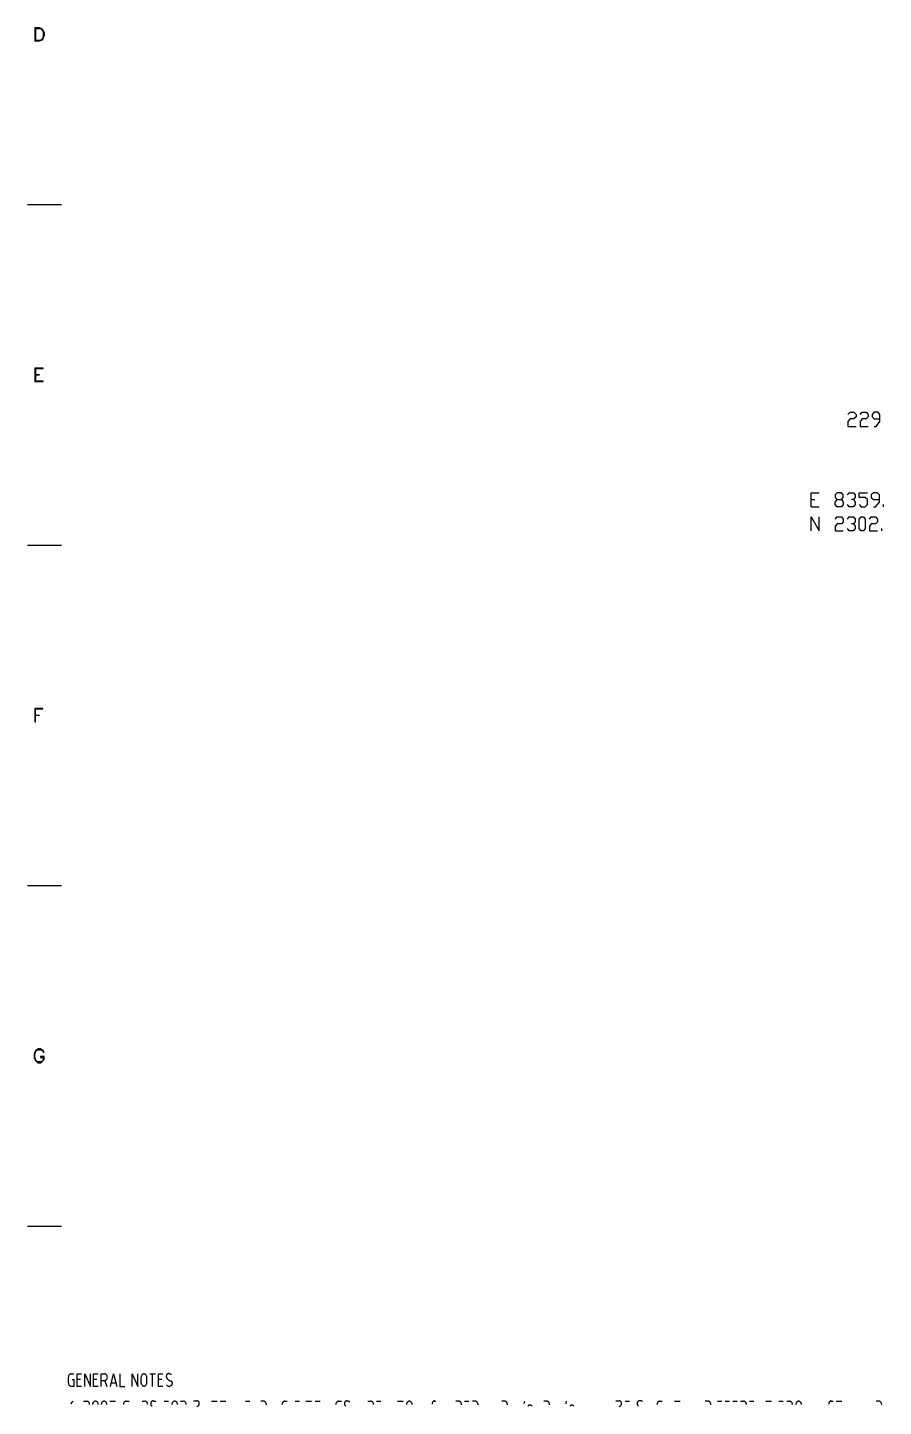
# Model space of a CAD drawing. Header units: millimetres. Extents: x 43 to 809, y -752 to -31.
# Drawn here: x 42.9 to 279.8, y -751.8 to -370.1 of the extents above; entities that cross this region are included whole.
import ezdxf

# ---------------------------------------------------------------- set-up
doc = ezdxf.new("R2010")
doc.units = ezdxf.units.MM
doc.layers.add('PDF_LINES', color=4, linetype='Continuous')

msp = doc.modelspace()

# ---------------------------------------------------------------- linework, layer by layer
at = {"layer": 'PDF_LINES'}
for p, q in [((44.92, -370.12), (44.92, -373.84)), ((44.92, -370.12), (46.12, -370.12)), ((46.12, -370.12), (46.72, -370.36)), ((46.12, -373.84), (44.92, -373.84)), ((45.04, -370.36), (45.04, -373.72)), ((45.04, -370.36), (46.12, -370.36)), ((46.12, -373.72), (45.04, -373.72)), ((46.12, -370.36), (46.72, -370.48)), ((46.72, -373.48), (46.12, -373.72)), ((46.72, -373.72), (46.12, -373.84)), ((46.72, -370.36), (47.08, -370.72)), ((46.72, -370.48), (46.84, -370.72)), ((47.08, -373.36), (46.72, -373.72)), ((46.84, -373.36), (46.72, -373.48)), ((46.84, -370.72), (47.08, -371.08)), ((47.08, -373), (46.84, -373.36)), ((47.08, -370.72), (47.2, -371.08)), ((47.08, -371.08), (47.2, -371.56)), ((47.2, -372.4), (47.08, -373)), ((47.2, -373), (47.08, -373.36)), ((47.2, -371.08), (47.44, -371.56)), ((47.2, -371.56), (47.2, -372.4)), ((47.44, -372.4), (47.2, -373)), ((47.44, -371.56), (47.44, -372.4)), ((42.88, -419.08), (52.24, -419.08)), ((44.92, -464.32), (44.92, -468.16)), ((44.92, -464.32), (47.08, -464.32)), ((45.04, -464.56), (45.04, -467.92)), ((47.08, -464.56), (45.04, -464.56)), ((47.08, -464.32), (47.08, -464.56)), ((47.08, -468.16), (44.92, -468.16)), ((45.04, -466.12), (46.12, -466.12)), ((46.12, -466.36), (45.04, -466.36)), ((45.04, -467.92), (47.08, -467.92)), ((46.12, -466.12), (46.12, -466.36)), ((47.08, -467.92), (47.08, -468.16)), ((269.92, -477.28), (270.52, -476.56)), ((270.52, -476.56), (271.6, -476.56)), ((271.6, -476.56), (272.2, -477.28)), ((273.28, -477.28), (273.88, -476.56)), ((273.88, -476.56), (274.96, -476.56)), ((274.96, -476.56), (275.56, -477.28)), ((277.24, -476.56), (276.64, -477.28)), ((278.32, -476.56), (277.24, -476.56)), ((278.8, -477.28), (278.32, -476.56)), ((270.52, -478.48), (269.92, -479.2)), ((269.92, -479.2), (269.92, -480.52)), ((269.92, -480.52), (272.2, -480.52)), ((271.6, -478.48), (270.52, -478.48)), ((272.2, -477.88), (271.6, -478.48)), ((272.2, -477.28), (272.2, -477.88)), ((273.88, -478.48), (273.28, -479.2)), ((273.28, -479.2), (273.28, -480.52)), ((273.28, -480.52), (275.56, -480.52)), ((274.96, -478.48), (273.88, -478.48)), ((275.56, -477.88), (274.96, -478.48)), ((275.56, -477.28), (275.56, -477.88)), ((276.64, -477.28), (276.64, -477.88)), ((276.64, -477.88), (277.24, -478.48)), ((277.24, -478.48), (278.8, -478.48)), ((277.24, -480.52), (277.72, -480.52)), ((277.72, -480.52), (278.8, -479.2)), ((278.8, -479.2), (278.8, -477.28)), ((259.72, -502.84), (259.72, -498.88)), ((259.72, -498.88), (262, -498.88)), ((266.92, -498.88), (266.44, -499.48)), ((266.44, -499.48), (266.44, -500.2)), ((268.12, -498.88), (266.92, -498.88)), ((268.6, -499.48), (268.12, -498.88)), ((268.6, -500.2), (268.6, -499.48)), ((269.8, -499.48), (270.28, -498.88)), ((270.28, -498.88), (271.48, -498.88)), ((271.48, -498.88), (271.96, -499.48)), ((271.96, -499.48), (271.96, -500.2)), ((273.04, -500.2), (273.04, -498.88)), ((273.04, -498.88), (275.32, -498.88)), ((277, -498.88), (276.4, -499.48)), ((276.4, -499.48), (276.4, -500.2)), ((278.08, -498.88), (277, -498.88)), ((278.68, -499.48), (278.08, -498.88)), ((278.68, -501.52), (278.68, -499.48)), ((259.72, -500.8), (260.8, -500.8)), ((259.72, -502.84), (262, -502.84)), ((266.44, -500.2), (266.92, -500.8)), ((266.44, -501.52), (266.92, -500.8)), ((266.44, -502.12), (266.44, -501.52)), ((266.92, -502.84), (266.44, -502.12)), ((266.92, -500.8), (268.12, -500.8)), ((268.12, -502.84), (266.92, -502.84)), ((268.12, -500.8), (268.6, -500.2)), ((268.12, -500.8), (268.6, -501.52)), ((268.6, -502.12), (268.12, -502.84)), ((268.6, -501.52), (268.6, -502.12)), ((270.28, -502.84), (269.8, -502.12)), ((271.48, -502.84), (270.28, -502.84)), ((271.48, -500.8), (270.88, -500.8)), ((271.96, -500.2), (271.48, -500.8)), ((271.48, -500.8), (271.96, -501.52)), ((271.96, -502.12), (271.48, -502.84)), ((271.96, -501.52), (271.96, -502.12)), ((274.72, -500.2), (273.04, -500.2)), ((273.04, -502.12), (273.64, -502.84)), ((273.64, -502.84), (274.72, -502.84)), ((275.32, -500.8), (274.72, -500.2)), ((274.72, -502.84), (275.32, -502.12)), ((275.32, -502.12), (275.32, -500.8)), ((276.4, -500.2), (277, -500.8)), ((277, -500.8), (278.68, -500.8)), ((277, -502.84), (277.6, -502.84)), ((277.6, -502.84), (278.68, -501.52)), ((279.76, -502.84), (279.76, -502.12)), ((259.72, -509.44), (259.72, -505.6)), ((259.72, -505.6), (262, -509.44)), ((262, -509.44), (262, -505.6)), ((266.44, -506.2), (266.92, -505.6)), ((266.92, -507.52), (266.44, -508.12)), ((266.92, -505.6), (268.12, -505.6)), ((268.12, -507.52), (266.92, -507.52)), ((268.12, -505.6), (268.6, -506.2)), ((268.6, -506.92), (268.12, -507.52)), ((268.6, -506.2), (268.6, -506.92)), ((269.8, -506.2), (270.28, -505.6)), ((270.28, -505.6), (271.48, -505.6)), ((271.48, -507.52), (270.88, -507.52)), ((271.48, -505.6), (271.96, -506.2)), ((271.96, -506.92), (271.48, -507.52)), ((271.48, -507.52), (271.96, -508.12)), ((271.96, -506.2), (271.96, -506.92)), ((273.04, -506.2), (273.64, -505.6)), ((273.04, -508.84), (273.04, -506.2)), ((273.64, -505.6), (274.24, -505.6)), ((274.24, -505.6), (274.72, -506.2)), ((274.72, -506.2), (274.72, -508.84)), ((275.92, -506.2), (276.4, -505.6)), ((276.4, -507.52), (275.92, -508.12)), ((276.4, -505.6), (277.6, -505.6)), ((277.6, -507.52), (276.4, -507.52)), ((277.6, -505.6), (278.08, -506.2)), ((278.08, -506.92), (277.6, -507.52)), ((278.08, -506.2), (278.08, -506.92)), ((266.44, -508.12), (266.44, -509.44)), ((266.44, -509.44), (268.6, -509.44)), ((270.28, -509.44), (269.8, -508.84)), ((271.48, -509.44), (270.28, -509.44)), ((271.96, -508.84), (271.48, -509.44)), ((271.96, -508.12), (271.96, -508.84)), ((273.64, -509.44), (273.04, -508.84)), ((274.24, -509.44), (273.64, -509.44)), ((274.72, -508.84), (274.24, -509.44)), ((275.92, -508.12), (275.92, -509.44)), ((275.92, -509.44), (278.08, -509.44)), ((279.28, -509.44), (279.28, -508.84)), ((42.88, -513.4), (52.24, -513.4)), ((47.08, -558.64), (44.92, -558.64)), ((44.92, -558.64), (44.92, -562.36)), ((45.04, -562.36), (45.04, -558.76)), ((45.04, -558.76), (47.08, -558.76)), ((45.04, -560.44), (46.12, -560.44)), ((46.12, -560.56), (45.04, -560.56)), ((46.12, -560.44), (46.12, -560.56)), ((47.08, -558.76), (47.08, -558.64)), ((44.92, -562.36), (45.04, -562.36)), ((42.88, -607.6), (52.24, -607.6)), ((44.92, -653.8), (44.68, -654.28)), ((44.68, -654.28), (44.68, -655.24)), ((44.68, -655.24), (44.92, -655.72)), ((45.04, -653.44), (44.92, -653.8)), ((44.92, -654.28), (45.04, -653.8)), ((44.92, -655.24), (44.92, -654.28)), ((45.04, -655.72), (44.92, -655.24)), ((44.92, -655.72), (45.04, -656.08)), ((45.4, -653.08), (45.04, -653.44)), ((45.04, -653.8), (45.28, -653.44)), ((45.28, -656.08), (45.04, -655.72)), ((45.04, -656.08), (45.4, -656.44)), ((45.28, -653.44), (45.4, -653.2)), ((45.4, -656.32), (45.28, -656.08)), ((45.76, -652.84), (45.4, -653.08)), ((45.4, -653.2), (45.76, -653.08)), ((45.76, -656.44), (45.4, -656.32)), ((45.4, -656.44), (45.76, -656.68)), ((46.48, -652.84), (45.76, -652.84)), ((45.76, -653.08), (46.48, -653.08)), ((46.48, -656.44), (45.76, -656.44)), ((46.84, -653.08), (46.48, -652.84)), ((46.48, -653.08), (46.84, -653.2)), ((46.48, -655), (46.48, -655.24)), ((47.44, -655), (46.48, -655)), ((46.48, -655.24), (47.2, -655.24)), ((46.84, -656.32), (46.48, -656.44)), ((46.48, -656.68), (46.84, -656.44)), ((47.2, -653.44), (46.84, -653.08)), ((46.84, -653.2), (47.08, -653.44)), ((47.08, -656.08), (46.84, -656.32)), ((46.84, -656.44), (47.2, -656.08)), ((47.08, -653.44), (47.2, -653.8)), ((47.2, -655.72), (47.08, -656.08)), ((47.44, -653.8), (47.2, -653.44)), ((47.2, -653.8), (47.44, -653.8)), ((47.2, -655.24), (47.2, -655.72)), ((47.2, -656.08), (47.44, -655.72)), ((47.44, -655.72), (47.44, -655)), ((45.76, -656.68), (46.48, -656.68)), ((42.88, -701.92), (52.24, -701.92)), ((54.17, -743.59), (54.16, -743.74)), ((54.16, -745.36), (54.16, -743.8)), ((54.2, -743.46), (54.17, -743.59)), ((54.25, -743.33), (54.2, -743.46)), ((54.31, -743.21), (54.25, -743.33)), ((54.39, -743.1), (54.31, -743.21)), ((54.48, -743.01), (54.39, -743.1)), ((54.58, -742.94), (54.48, -743.01)), ((54.69, -742.89), (54.58, -742.94)), ((54.81, -742.85), (54.69, -742.89)), ((54.94, -742.84), (54.81, -742.85)), ((54.88, -742.84), (55.72, -742.84)), ((56.56, -746.32), (56.56, -742.84)), ((56.56, -742.84), (57.76, -742.84)), ((58.72, -746.32), (58.72, -742.84)), ((58.72, -742.84), (60.28, -746.32)), ((60.28, -746.32), (60.28, -742.84)), ((61.12, -746.32), (61.12, -742.84)), ((61.12, -742.84), (62.44, -742.84)), ((63.28, -746.32), (63.28, -742.84)), ((63.28, -742.84), (64.12, -742.84)), ((64.31, -742.85), (64.18, -742.84)), ((64.43, -742.89), (64.31, -742.85)), ((64.54, -742.94), (64.43, -742.89)), ((64.64, -743.01), (64.54, -742.94)), ((64.73, -743.1), (64.64, -743.01)), ((64.81, -743.21), (64.73, -743.1)), ((64.73, -744.38), (64.81, -744.27)), ((64.87, -743.33), (64.81, -743.21)), ((64.81, -744.27), (64.87, -744.15)), ((64.92, -743.46), (64.87, -743.33)), ((64.87, -744.15), (64.92, -744.02)), ((64.95, -743.59), (64.92, -743.46)), ((64.92, -744.02), (64.95, -743.89)), ((64.96, -743.74), (64.95, -743.59)), ((64.95, -743.89), (64.96, -743.74)), ((65.8, -746.32), (66.64, -742.84)), ((66.64, -742.84), (67.6, -746.32)), ((68.44, -742.84), (68.44, -746.32)), ((71.8, -746.32), (71.8, -742.84)), ((71.8, -742.84), (73.36, -746.32)), ((73.36, -746.32), (73.36, -742.84)), ((74.33, -743.59), (74.32, -743.74)), ((74.32, -745.36), (74.32, -743.8)), ((74.36, -743.46), (74.33, -743.59)), ((74.41, -743.33), (74.36, -743.46)), ((74.47, -743.21), (74.41, -743.33)), ((74.55, -743.1), (74.47, -743.21)), ((74.64, -743.01), (74.55, -743.1)), ((74.74, -742.94), (74.64, -743.01)), ((74.85, -742.89), (74.74, -742.94)), ((74.97, -742.85), (74.85, -742.89)), ((75.1, -742.84), (74.97, -742.85)), ((75.23, -742.85), (75.1, -742.84)), ((75.35, -742.89), (75.23, -742.85)), ((75.46, -742.94), (75.35, -742.89)), ((75.56, -743.01), (75.46, -742.94)), ((75.65, -743.1), (75.56, -743.01)), ((75.73, -743.21), (75.65, -743.1)), ((75.79, -743.33), (75.73, -743.21)), ((75.76, -743.8), (75.76, -745.36)), ((75.84, -743.46), (75.79, -743.33)), ((75.87, -743.59), (75.84, -743.46)), ((75.88, -743.74), (75.87, -743.59)), ((76.72, -742.84), (78.28, -742.84)), ((77.44, -746.32), (77.44, -742.84)), ((79.12, -746.32), (79.12, -742.84)), ((79.12, -742.84), (80.32, -742.84)), ((81.3, -743.32), (81.28, -743.43)), ((81.28, -743.43), (81.28, -743.53)), ((81.28, -743.53), (81.29, -743.63)), ((81.29, -743.63), (81.31, -743.73)), ((81.32, -743.22), (81.3, -743.32)), ((81.31, -743.73), (81.34, -743.83)), ((81.36, -743.12), (81.32, -743.22)), ((81.34, -743.83), (81.38, -743.92)), ((81.41, -743.04), (81.36, -743.12)), ((81.38, -743.92), (81.43, -744)), ((81.47, -742.96), (81.41, -743.04)), ((81.43, -744), (81.49, -744.08)), ((81.53, -742.89), (81.47, -742.96)), ((81.49, -744.08), (81.56, -744.14)), ((81.6, -742.83), (81.53, -742.89)), ((81.56, -744.14), (81.64, -744.2)), ((81.68, -742.78), (81.6, -742.83)), ((81.64, -744.28), (82.48, -744.88)), ((81.76, -742.75), (81.68, -742.78)), ((81.85, -742.73), (81.76, -742.75)), ((81.94, -742.72), (81.85, -742.73)), ((82.04, -742.84), (81.96, -742.84)), ((82.12, -742.85), (82.04, -742.84)), ((82.2, -742.86), (82.12, -742.85)), ((82.27, -742.87), (82.2, -742.86)), ((82.35, -742.89), (82.27, -742.87)), ((82.43, -742.91), (82.35, -742.89)), ((82.51, -742.94), (82.43, -742.91)), ((82.58, -742.96), (82.51, -742.94)), ((82.66, -742.99), (82.58, -742.96)), ((82.73, -743.03), (82.66, -742.99)), ((54.16, -745.3), (54.17, -745.45)), ((54.17, -745.45), (54.2, -745.58)), ((54.2, -745.58), (54.25, -745.71)), ((54.25, -745.71), (54.31, -745.83)), ((54.31, -745.83), (54.39, -745.94)), ((54.39, -745.94), (54.48, -746.03)), ((54.48, -746.03), (54.58, -746.1)), ((54.58, -746.1), (54.69, -746.15)), ((54.69, -746.15), (54.81, -746.19)), ((54.81, -746.19), (54.94, -746.2)), ((55.72, -746.32), (54.88, -746.32)), ((55.24, -744.4), (55.72, -744.4)), ((55.72, -744.4), (55.72, -746.32)), ((57.52, -744.4), (56.56, -744.4)), ((57.76, -746.32), (56.56, -746.32)), ((62.08, -744.4), (61.12, -744.4)), ((62.44, -746.32), (61.12, -746.32)), ((64.12, -744.76), (63.28, -744.76)), ((64.18, -744.64), (64.31, -744.63)), ((64.24, -744.76), (64.84, -746.32)), ((64.31, -744.63), (64.43, -744.59)), ((64.43, -744.59), (64.54, -744.54)), ((64.54, -744.54), (64.64, -744.47)), ((64.64, -744.47), (64.73, -744.38)), ((67.36, -745.36), (66.04, -745.36)), ((68.44, -746.32), (69.76, -746.32)), ((74.32, -745.3), (74.33, -745.45)), ((74.33, -745.45), (74.36, -745.58)), ((74.36, -745.58), (74.41, -745.71)), ((74.41, -745.71), (74.47, -745.83)), ((74.47, -745.83), (74.55, -745.94)), ((74.55, -745.94), (74.64, -746.03)), ((74.64, -746.03), (74.74, -746.1)), ((74.74, -746.1), (74.85, -746.15)), ((74.85, -746.15), (74.97, -746.19)), ((74.97, -746.19), (75.1, -746.2)), ((75.1, -746.2), (75.23, -746.19)), ((75.23, -746.19), (75.35, -746.15)), ((75.35, -746.15), (75.46, -746.1)), ((75.46, -746.1), (75.56, -746.03)), ((75.56, -746.03), (75.65, -745.94)), ((75.65, -745.94), (75.73, -745.83)), ((75.73, -745.83), (75.79, -745.71)), ((75.79, -745.71), (75.84, -745.58)), ((75.84, -745.58), (75.87, -745.45)), ((75.87, -745.45), (75.88, -745.3)), ((80.08, -744.4), (79.12, -744.4)), ((80.32, -746.32), (79.12, -746.32)), ((81.31, -745.93), (81.4, -746)), ((81.4, -746), (81.48, -746.06)), ((81.48, -746.06), (81.57, -746.11)), ((81.57, -746.11), (81.66, -746.16)), ((81.66, -746.16), (81.75, -746.21)), ((81.75, -746.21), (81.84, -746.24)), ((81.84, -746.24), (81.94, -746.27)), ((81.94, -746.27), (82.03, -746.29)), ((82.03, -746.29), (82.13, -746.31)), ((82.13, -746.31), (82.23, -746.32)), ((82.3, -746.2), (82.39, -746.19)), ((82.39, -746.19), (82.48, -746.17)), ((82.48, -746.17), (82.56, -746.14)), ((82.56, -746.14), (82.64, -746.09)), ((82.68, -744.78), (82.6, -744.72)), ((82.64, -746.09), (82.71, -746.03)), ((82.75, -744.84), (82.68, -744.78)), ((82.71, -746.03), (82.77, -745.96)), ((82.81, -744.92), (82.75, -744.84)), ((82.77, -745.96), (82.83, -745.88)), ((82.86, -745), (82.81, -744.92)), ((82.83, -745.88), (82.88, -745.8)), ((82.9, -745.09), (82.86, -745)), ((82.88, -745.8), (82.92, -745.7)), ((82.93, -745.19), (82.9, -745.09)), ((82.92, -745.7), (82.94, -745.6)), ((82.95, -745.29), (82.93, -745.19)), ((82.94, -745.6), (82.96, -745.49)), ((82.96, -745.39), (82.95, -745.29)), ((82.96, -745.49), (82.96, -745.39)), ((55.36, -750.4), (54.76, -751.12)), ((58.36, -750.4), (59.2, -750.4)), ((59.39, -750.41), (59.26, -750.4)), ((59.51, -750.45), (59.39, -750.41)), ((59.62, -750.5), (59.51, -750.45)), ((59.72, -750.57), (59.62, -750.5)), ((59.81, -750.66), (59.72, -750.57)), ((59.89, -750.77), (59.81, -750.66)), ((59.95, -750.89), (59.89, -750.77)), ((60, -751.02), (59.95, -750.89)), ((60.03, -751.15), (60, -751.02)), ((60.04, -751.3), (60.03, -751.15)), ((60.89, -751.15), (60.88, -751.3)), ((60.92, -751.02), (60.89, -751.15)), ((60.97, -750.89), (60.92, -751.02)), ((61.03, -750.77), (60.97, -750.89)), ((61.11, -750.66), (61.03, -750.77)), ((61.2, -750.57), (61.11, -750.66)), ((61.3, -750.5), (61.2, -750.57)), ((61.41, -750.45), (61.3, -750.5)), ((61.53, -750.41), (61.41, -750.45)), ((61.66, -750.4), (61.53, -750.41)), ((61.79, -750.41), (61.66, -750.4)), ((61.91, -750.45), (61.79, -750.41)), ((62.02, -750.5), (61.91, -750.45)), ((62.12, -750.57), (62.02, -750.5)), ((62.21, -750.66), (62.12, -750.57)), ((62.29, -750.77), (62.21, -750.66)), ((62.35, -750.89), (62.29, -750.77)), ((62.4, -751.02), (62.35, -750.89)), ((62.43, -751.15), (62.4, -751.02)), ((62.44, -751.3), (62.43, -751.15)), ((63.29, -751.15), (63.28, -751.3)), ((63.32, -751.02), (63.29, -751.15)), ((63.37, -750.89), (63.32, -751.02)), ((63.43, -750.77), (63.37, -750.89)), ((63.51, -750.66), (63.43, -750.77)), ((63.6, -750.57), (63.51, -750.66)), ((63.7, -750.5), (63.6, -750.57)), ((63.81, -750.45), (63.7, -750.5)), ((63.93, -750.41), (63.81, -750.45)), ((64.06, -750.4), (63.93, -750.41)), ((64.19, -750.41), (64.06, -750.4)), ((64.31, -750.45), (64.19, -750.41)), ((64.42, -750.5), (64.31, -750.45)), ((64.52, -750.57), (64.42, -750.5)), ((64.61, -750.66), (64.52, -750.57)), ((64.69, -750.77), (64.61, -750.66)), ((64.75, -750.89), (64.69, -750.77)), ((64.8, -751.02), (64.75, -750.89)), ((64.83, -751.15), (64.8, -751.02)), ((64.84, -751.3), (64.83, -751.15)), ((65.68, -750.4), (67.24, -750.4)), ((69.41, -751.15), (69.4, -751.3)), ((69.44, -751.02), (69.41, -751.15)), ((69.49, -750.89), (69.44, -751.02)), ((69.55, -750.77), (69.49, -750.89)), ((69.63, -750.66), (69.55, -750.77)), ((69.72, -750.57), (69.63, -750.66)), ((69.82, -750.5), (69.72, -750.57)), ((69.93, -750.45), (69.82, -750.5)), ((70.05, -750.41), (69.93, -750.45)), ((70.18, -750.4), (70.05, -750.41)), ((70.12, -750.4), (70.96, -750.4)), ((74.56, -750.4), (75.28, -750.4)), ((75.47, -750.41), (75.34, -750.4)), ((75.59, -750.45), (75.47, -750.41)), ((75.7, -750.5), (75.59, -750.45)), ((75.8, -750.57), (75.7, -750.5)), ((75.89, -750.66), (75.8, -750.57)), ((75.97, -750.77), (75.89, -750.66)), ((76.03, -750.89), (75.97, -750.77)), ((76.08, -751.02), (76.03, -750.89)), ((76.11, -751.15), (76.08, -751.02)), ((76.12, -751.3), (76.11, -751.15)), ((76.98, -750.88), (76.96, -750.99)), ((76.96, -750.99), (76.96, -751.09)), ((76.96, -751.09), (76.97, -751.19)), ((76.97, -751.19), (76.99, -751.29)), ((77, -750.78), (76.98, -750.88)), ((76.99, -751.29), (77.02, -751.39)), ((77.04, -750.68), (77, -750.78)), ((77.02, -751.39), (77.06, -751.48)), ((77.09, -750.6), (77.04, -750.68)), ((77.06, -751.48), (77.11, -751.56)), ((77.15, -750.52), (77.09, -750.6)), ((77.11, -751.56), (77.17, -751.64)), ((77.21, -750.45), (77.15, -750.52)), ((77.17, -751.64), (77.24, -751.7)), ((77.28, -750.39), (77.21, -750.45)), ((77.24, -751.7), (77.32, -751.76)), ((77.36, -750.34), (77.28, -750.39)), ((77.44, -750.31), (77.36, -750.34)), ((77.53, -750.29), (77.44, -750.31)), ((77.62, -750.28), (77.53, -750.29)), ((77.72, -750.4), (77.64, -750.4)), ((77.8, -750.41), (77.72, -750.4)), ((77.88, -750.42), (77.8, -750.41)), ((77.95, -750.43), (77.88, -750.42)), ((78.03, -750.45), (77.95, -750.43)), ((78.11, -750.47), (78.03, -750.45)), ((78.19, -750.5), (78.11, -750.47)), ((78.26, -750.52), (78.19, -750.5)), ((78.34, -750.55), (78.26, -750.52)), ((78.41, -750.59), (78.34, -750.55)), ((80.68, -750.4), (81.88, -750.4)), ((82.85, -751.15), (82.84, -751.3)), ((82.88, -751.02), (82.85, -751.15)), ((82.93, -750.89), (82.88, -751.02)), ((82.99, -750.77), (82.93, -750.89)), ((83.07, -750.66), (82.99, -750.77)), ((83.16, -750.57), (83.07, -750.66)), ((83.26, -750.5), (83.16, -750.57)), ((83.37, -750.45), (83.26, -750.5)), ((83.49, -750.41), (83.37, -750.45)), ((83.62, -750.4), (83.49, -750.41)), ((83.75, -750.41), (83.62, -750.4)), ((83.87, -750.45), (83.75, -750.41)), ((83.98, -750.5), (83.87, -750.45)), ((84.08, -750.57), (83.98, -750.5)), ((84.17, -750.66), (84.08, -750.57)), ((84.25, -750.77), (84.17, -750.66)), ((84.31, -750.89), (84.25, -750.77)), ((84.36, -751.02), (84.31, -750.89)), ((84.39, -751.15), (84.36, -751.02)), ((84.4, -751.3), (84.39, -751.15)), ((85.24, -750.4), (85.96, -750.4)), ((86.15, -750.41), (86.02, -750.4)), ((86.27, -750.45), (86.15, -750.41)), ((86.38, -750.5), (86.27, -750.45)), ((86.48, -750.57), (86.38, -750.5)), ((86.57, -750.66), (86.48, -750.57)), ((86.65, -750.77), (86.57, -750.66)), ((86.71, -750.89), (86.65, -750.77)), ((86.76, -751.02), (86.71, -750.89)), ((86.79, -751.15), (86.76, -751.02)), ((86.8, -751.3), (86.79, -751.15)), ((89.68, -750.4), (88.84, -750.4)), ((89.85, -750.29), (89.74, -750.28)), ((89.74, -751.84), (89.85, -751.83)), ((89.95, -750.32), (89.85, -750.29)), ((89.85, -751.83), (89.95, -751.8)), ((90.04, -750.37), (89.95, -750.32)), ((89.95, -751.8), (90.04, -751.75)), ((90.13, -750.43), (90.04, -750.37)), ((90.04, -751.75), (90.13, -751.69)), ((90.21, -750.51), (90.13, -750.43)), ((90.13, -751.69), (90.21, -751.61)), ((90.27, -750.6), (90.21, -750.51)), ((90.21, -751.61), (90.27, -751.52)), ((90.33, -750.7), (90.27, -750.6)), ((90.27, -751.52), (90.33, -751.42)), ((90.37, -750.81), (90.33, -750.7)), ((90.33, -751.42), (90.37, -751.31)), ((90.39, -750.93), (90.37, -750.81)), ((90.37, -751.31), (90.39, -751.19)), ((90.4, -751.06), (90.39, -750.93)), ((90.39, -751.19), (90.4, -751.06)), ((93.76, -750.4), (95.32, -750.4)), ((96.16, -750.4), (97.72, -750.4)), ((103.24, -750.4), (104.44, -750.4)), ((108.16, -750.4), (107.44, -750.4)), ((108.35, -750.41), (108.22, -750.4)), ((108.47, -750.45), (108.35, -750.41)), ((108.58, -750.51), (108.47, -750.45)), ((108.68, -750.6), (108.58, -750.51)), ((108.77, -750.7), (108.68, -750.6)), ((108.85, -750.82), (108.77, -750.7)), ((108.91, -750.95), (108.85, -750.82)), ((108.96, -751.1), (108.91, -750.95)), ((108.99, -751.25), (108.96, -751.1)), ((109, -751.42), (108.99, -751.25)), ((113.33, -751.15), (113.32, -751.3)), ((113.36, -751.02), (113.33, -751.15)), ((113.41, -750.89), (113.36, -751.02)), ((113.47, -750.77), (113.41, -750.89)), ((113.55, -750.66), (113.47, -750.77)), ((113.64, -750.57), (113.55, -750.66)), ((113.74, -750.5), (113.64, -750.57)), ((113.85, -750.45), (113.74, -750.5)), ((113.97, -750.41), (113.85, -750.45)), ((114.1, -750.4), (113.97, -750.41)), ((114.04, -750.4), (114.76, -750.4)), ((116.92, -750.4), (118.12, -750.4)), ((119.92, -750.4), (121.48, -750.4)), ((122.44, -750.4), (123.88, -750.4)), ((128.21, -751.15), (128.2, -751.3)), ((128.24, -751.02), (128.21, -751.15)), ((128.29, -750.89), (128.24, -751.02)), ((128.35, -750.77), (128.29, -750.89)), ((128.43, -750.66), (128.35, -750.77)), ((128.52, -750.57), (128.43, -750.66)), ((128.62, -750.5), (128.52, -750.57)), ((128.73, -750.45), (128.62, -750.5)), ((128.85, -750.41), (128.73, -750.45)), ((128.98, -750.4), (128.85, -750.41)), ((128.92, -750.4), (129.76, -750.4)), ((130.62, -750.88), (130.6, -750.99)), ((130.6, -750.99), (130.6, -751.09)), ((130.6, -751.09), (130.61, -751.19)), ((130.61, -751.19), (130.63, -751.29)), ((130.64, -750.78), (130.62, -750.88)), ((130.63, -751.29), (130.66, -751.39)), ((130.68, -750.68), (130.64, -750.78)), ((130.66, -751.39), (130.7, -751.48)), ((130.73, -750.6), (130.68, -750.68)), ((130.7, -751.48), (130.75, -751.56)), ((130.79, -750.52), (130.73, -750.6)), ((130.75, -751.56), (130.81, -751.64)), ((130.85, -750.45), (130.79, -750.52)), ((130.81, -751.64), (130.88, -751.7)), ((130.92, -750.39), (130.85, -750.45)), ((130.88, -751.7), (130.96, -751.76)), ((131, -750.34), (130.92, -750.39)), ((131.08, -750.31), (131, -750.34)), ((131.17, -750.29), (131.08, -750.31)), ((131.26, -750.28), (131.17, -750.29)), ((131.36, -750.4), (131.28, -750.4)), ((131.44, -750.41), (131.36, -750.4)), ((131.52, -750.42), (131.44, -750.41)), ((131.59, -750.43), (131.52, -750.42)), ((131.67, -750.45), (131.59, -750.43)), ((131.75, -750.47), (131.67, -750.45)), ((131.83, -750.5), (131.75, -750.47)), ((131.9, -750.52), (131.83, -750.5)), ((131.98, -750.55), (131.9, -750.52)), ((132.05, -750.59), (131.98, -750.55)), ((137.08, -750.4), (137.8, -750.4)), ((137.99, -750.41), (137.86, -750.4)), ((138.11, -750.45), (137.99, -750.41)), ((138.22, -750.5), (138.11, -750.45)), ((138.32, -750.57), (138.22, -750.5)), ((138.41, -750.66), (138.32, -750.57)), ((138.49, -750.77), (138.41, -750.66)), ((138.55, -750.89), (138.49, -750.77)), ((138.6, -751.02), (138.55, -750.89)), ((138.63, -751.15), (138.6, -751.02)), ((138.64, -751.3), (138.63, -751.15)), ((139.48, -750.4), (140.68, -750.4)), ((145.24, -750.4), (146.8, -750.4)), ((147.77, -751.15), (147.76, -751.3)), ((147.8, -751.02), (147.77, -751.15)), ((147.85, -750.89), (147.8, -751.02)), ((147.91, -750.77), (147.85, -750.89)), ((147.99, -750.66), (147.91, -750.77)), ((148.08, -750.57), (147.99, -750.66)), ((148.18, -750.5), (148.08, -750.57)), ((148.29, -750.45), (148.18, -750.5)), ((148.41, -750.41), (148.29, -750.45)), ((148.54, -750.4), (148.41, -750.41)), ((148.67, -750.41), (148.54, -750.4)), ((148.79, -750.45), (148.67, -750.41)), ((148.9, -750.5), (148.79, -750.45)), ((149, -750.57), (148.9, -750.5)), ((149.09, -750.66), (149, -750.57)), ((149.17, -750.77), (149.09, -750.66)), ((149.23, -750.89), (149.17, -750.77)), ((149.28, -751.02), (149.23, -750.89)), ((149.31, -751.15), (149.28, -751.02)), ((149.32, -751.3), (149.31, -751.15)), ((154.85, -751.03), (154.84, -751.18)), ((154.87, -750.9), (154.85, -751.03)), ((154.91, -750.77), (154.87, -750.9)), ((154.97, -750.65), (154.91, -750.77)), ((155.03, -750.54), (154.97, -750.65)), ((155.11, -750.45), (155.03, -750.54)), ((155.2, -750.38), (155.11, -750.45)), ((155.29, -750.33), (155.2, -750.38)), ((155.39, -750.29), (155.29, -750.33)), ((155.5, -750.28), (155.39, -750.29)), ((155.44, -750.4), (155.92, -750.4)), ((162.16, -750.4), (161.44, -750.4)), ((162.35, -750.41), (162.22, -750.4)), ((162.47, -750.45), (162.35, -750.41)), ((162.58, -750.51), (162.47, -750.45)), ((162.68, -750.6), (162.58, -750.51)), ((162.77, -750.7), (162.68, -750.6)), ((162.85, -750.82), (162.77, -750.7)), ((162.91, -750.95), (162.85, -750.82)), ((162.96, -751.1), (162.91, -750.95)), ((162.99, -751.25), (162.96, -751.1)), ((163, -751.42), (162.99, -751.25)), ((163.84, -750.4), (165.04, -750.4)), ((166.72, -750.4), (166, -750.4)), ((166.91, -750.41), (166.78, -750.4)), ((167.03, -750.45), (166.91, -750.41)), ((167.14, -750.51), (167.03, -750.45)), ((167.24, -750.6), (167.14, -750.51)), ((167.33, -750.7), (167.24, -750.6)), ((167.41, -750.82), (167.33, -750.7)), ((167.47, -750.95), (167.41, -750.82)), ((167.52, -751.1), (167.47, -750.95)), ((167.55, -751.25), (167.52, -751.1)), ((167.56, -751.42), (167.55, -751.25)), ((174.88, -750.4), (174.16, -750.4)), ((175.07, -750.41), (174.94, -750.4)), ((175.19, -750.45), (175.07, -750.41)), ((175.3, -750.51), (175.19, -750.45)), ((175.4, -750.6), (175.3, -750.51)), ((175.49, -750.7), (175.4, -750.6)), ((175.57, -750.82), (175.49, -750.7)), ((175.63, -750.95), (175.57, -750.82)), ((175.68, -751.1), (175.63, -750.95)), ((175.71, -751.25), (175.68, -751.1)), ((175.72, -751.42), (175.71, -751.25)), ((180.28, -751.12), (180.52, -750.4)), ((181.4, -751.73), (181.38, -751.78)), ((181.42, -751.68), (181.4, -751.73)), ((181.46, -751.63), (181.42, -751.68)), ((181.49, -751.59), (181.46, -751.63)), ((181.54, -751.56), (181.49, -751.59)), ((181.58, -751.53), (181.54, -751.56)), ((181.63, -751.51), (181.58, -751.53)), ((181.69, -751.49), (181.63, -751.51)), ((181.74, -751.48), (181.69, -751.49)), ((181.8, -751.48), (181.74, -751.48)), ((181.91, -751.49), (181.84, -751.48)), ((181.98, -751.49), (181.91, -751.49)), ((182.05, -751.5), (181.98, -751.49)), ((182.11, -751.52), (182.05, -751.5)), ((182.18, -751.54), (182.11, -751.52)), ((182.25, -751.56), (182.18, -751.54)), ((182.32, -751.58), (182.25, -751.56)), ((182.39, -751.61), (182.32, -751.58)), ((182.45, -751.64), (182.39, -751.61)), ((182.52, -751.67), (182.45, -751.64)), ((186.52, -750.4), (185.8, -750.4)), ((186.71, -750.41), (186.58, -750.4)), ((186.83, -750.45), (186.71, -750.41)), ((186.94, -750.51), (186.83, -750.45)), ((187.04, -750.6), (186.94, -750.51)), ((187.13, -750.7), (187.04, -750.6)), ((187.21, -750.82), (187.13, -750.7)), ((187.27, -750.95), (187.21, -750.82)), ((187.32, -751.1), (187.27, -750.95)), ((187.35, -751.25), (187.32, -751.1)), ((187.36, -751.42), (187.35, -751.25)), ((191.92, -751.12), (192.04, -750.4)), ((193.04, -751.73), (193.02, -751.78)), ((193.06, -751.68), (193.04, -751.73)), ((193.1, -751.63), (193.06, -751.68)), ((193.13, -751.59), (193.1, -751.63)), ((193.18, -751.56), (193.13, -751.59)), ((193.22, -751.53), (193.18, -751.56)), ((193.27, -751.51), (193.22, -751.53)), ((193.33, -751.49), (193.27, -751.51)), ((193.38, -751.48), (193.33, -751.49)), ((193.43, -751.49), (193.36, -751.48)), ((193.44, -751.48), (193.38, -751.48)), ((193.5, -751.49), (193.43, -751.49)), ((193.57, -751.5), (193.5, -751.49)), ((193.63, -751.52), (193.57, -751.5)), ((193.7, -751.54), (193.63, -751.52)), ((193.77, -751.56), (193.7, -751.54)), ((193.84, -751.58), (193.77, -751.56)), ((193.91, -751.61), (193.84, -751.58)), ((193.97, -751.64), (193.91, -751.61)), ((194.04, -751.67), (193.97, -751.64)), ((206.56, -750.4), (205.72, -750.4)), ((206.73, -750.29), (206.62, -750.28)), ((206.62, -751.84), (206.73, -751.83)), ((206.83, -750.32), (206.73, -750.29)), ((206.73, -751.83), (206.83, -751.8)), ((206.92, -750.37), (206.83, -750.32)), ((206.83, -751.8), (206.92, -751.75)), ((207.01, -750.43), (206.92, -750.37)), ((206.92, -751.75), (207.01, -751.69)), ((207.09, -750.51), (207.01, -750.43)), ((207.01, -751.69), (207.09, -751.61)), ((207.15, -750.6), (207.09, -750.51)), ((207.09, -751.61), (207.15, -751.52)), ((207.21, -750.7), (207.15, -750.6)), ((207.15, -751.52), (207.21, -751.42)), ((207.25, -750.81), (207.21, -750.7)), ((207.21, -751.42), (207.25, -751.31)), ((207.27, -750.93), (207.25, -750.81)), ((207.25, -751.31), (207.27, -751.19)), ((207.28, -751.06), (207.27, -750.93)), ((207.27, -751.19), (207.28, -751.06)), ((208.24, -750.4), (209.44, -750.4)), ((211.62, -750.88), (211.6, -750.99)), ((211.6, -750.99), (211.6, -751.09)), ((211.6, -751.09), (211.61, -751.19)), ((211.61, -751.19), (211.63, -751.29)), ((211.64, -750.78), (211.62, -750.88)), ((211.63, -751.29), (211.66, -751.39)), ((211.68, -750.68), (211.64, -750.78)), ((211.66, -751.39), (211.7, -751.48)), ((211.73, -750.6), (211.68, -750.68)), ((211.7, -751.48), (211.75, -751.56)), ((211.79, -750.52), (211.73, -750.6)), ((211.75, -751.56), (211.81, -751.64)), ((211.85, -750.45), (211.79, -750.52)), ((211.81, -751.64), (211.88, -751.7)), ((211.92, -750.39), (211.85, -750.45)), ((211.88, -751.7), (211.96, -751.76)), ((212, -750.34), (211.92, -750.39)), ((212.08, -750.31), (212, -750.34)), ((212.17, -750.29), (212.08, -750.31)), ((212.26, -750.28), (212.17, -750.29)), ((212.36, -750.28), (212.28, -750.28)), ((212.44, -750.29), (212.36, -750.28)), ((212.52, -750.3), (212.44, -750.29)), ((212.59, -750.31), (212.52, -750.3)), ((212.67, -750.33), (212.59, -750.31)), ((212.75, -750.35), (212.67, -750.33)), ((212.83, -750.38), (212.75, -750.35)), ((212.9, -750.4), (212.83, -750.38)), ((212.98, -750.43), (212.9, -750.4)), ((213.05, -750.47), (212.98, -750.43)), ((217.13, -751.15), (217.12, -751.3)), ((217.16, -751.02), (217.13, -751.15)), ((217.21, -750.89), (217.16, -751.02)), ((217.27, -750.77), (217.21, -750.89)), ((217.35, -750.66), (217.27, -750.77)), ((217.44, -750.57), (217.35, -750.66)), ((217.54, -750.5), (217.44, -750.57)), ((217.65, -750.45), (217.54, -750.5)), ((217.77, -750.41), (217.65, -750.45)), ((217.9, -750.4), (217.77, -750.41)), ((217.84, -750.4), (218.56, -750.4)), ((221.92, -750.4), (223.48, -750.4)), ((231.16, -750.4), (230.44, -750.4)), ((231.35, -750.41), (231.22, -750.4)), ((231.47, -750.45), (231.35, -750.41)), ((231.58, -750.51), (231.47, -750.45)), ((231.68, -750.6), (231.58, -750.51)), ((231.77, -750.7), (231.68, -750.6)), ((231.85, -750.82), (231.77, -750.7)), ((231.91, -750.95), (231.85, -750.82)), ((231.96, -751.1), (231.91, -750.95)), ((231.99, -751.25), (231.96, -751.1)), ((232, -751.42), (231.99, -751.25)), ((233.8, -750.4), (235, -750.4)), ((235.96, -750.4), (237.16, -750.4)), ((238.12, -750.4), (239.32, -750.4)), ((240.16, -750.4), (241, -750.4)), ((241.19, -750.41), (241.06, -750.4)), ((241.31, -750.45), (241.19, -750.41)), ((241.42, -750.5), (241.31, -750.45)), ((241.52, -750.57), (241.42, -750.5)), ((241.61, -750.66), (241.52, -750.57)), ((241.69, -750.77), (241.61, -750.66)), ((241.75, -750.89), (241.69, -750.77)), ((241.8, -751.02), (241.75, -750.89)), ((241.83, -751.15), (241.8, -751.02)), ((241.84, -751.3), (241.83, -751.15)), ((242.68, -750.4), (243.88, -750.4)), ((247.24, -750.4), (248.8, -750.4)), ((250.84, -750.4), (252.04, -750.4)), ((253, -750.4), (253.72, -750.4)), ((253.91, -750.41), (253.78, -750.4)), ((254.03, -750.45), (253.91, -750.41)), ((254.14, -750.5), (254.03, -750.45)), ((254.24, -750.57), (254.14, -750.5)), ((254.33, -750.66), (254.24, -750.57)), ((254.41, -750.77), (254.33, -750.66)), ((254.47, -750.89), (254.41, -750.77)), ((254.52, -751.02), (254.47, -750.89)), ((254.55, -751.15), (254.52, -751.02)), ((254.56, -751.3), (254.55, -751.15)), ((255.53, -751.15), (255.52, -751.3)), ((255.56, -751.02), (255.53, -751.15)), ((255.61, -750.89), (255.56, -751.02)), ((255.67, -750.77), (255.61, -750.89)), ((255.75, -750.66), (255.67, -750.77)), ((255.84, -750.57), (255.75, -750.66)), ((255.94, -750.5), (255.84, -750.57)), ((256.05, -750.45), (255.94, -750.5)), ((256.17, -750.41), (256.05, -750.45)), ((256.3, -750.4), (256.17, -750.41)), ((256.43, -750.41), (256.3, -750.4)), ((256.55, -750.45), (256.43, -750.41)), ((256.66, -750.5), (256.55, -750.45)), ((256.76, -750.57), (256.66, -750.5)), ((256.85, -750.66), (256.76, -750.57)), ((256.93, -750.77), (256.85, -750.66)), ((256.99, -750.89), (256.93, -750.77)), ((257.04, -751.02), (256.99, -750.89)), ((257.07, -751.15), (257.04, -751.02)), ((257.08, -751.3), (257.07, -751.15)), ((264.65, -751.03), (264.64, -751.18)), ((264.67, -750.9), (264.65, -751.03)), ((264.71, -750.77), (264.67, -750.9)), ((264.77, -750.65), (264.71, -750.77)), ((264.83, -750.54), (264.77, -750.65)), ((264.91, -750.45), (264.83, -750.54)), ((265, -750.38), (264.91, -750.45)), ((265.09, -750.33), (265, -750.38)), ((265.19, -750.29), (265.09, -750.33)), ((265.3, -750.28), (265.19, -750.29)), ((265.24, -750.4), (265.84, -750.4)), ((266.68, -750.4), (268.24, -750.4)), ((278.44, -750.4), (277.72, -750.4)), ((278.63, -750.41), (278.5, -750.4)), ((278.75, -750.45), (278.63, -750.41)), ((278.86, -750.51), (278.75, -750.45)), ((278.96, -750.6), (278.86, -750.51)), ((279.05, -750.7), (278.96, -750.6)), ((279.13, -750.82), (279.05, -750.7)), ((279.19, -750.95), (279.13, -750.82)), ((279.24, -751.1), (279.19, -750.95)), ((279.27, -751.25), (279.24, -751.1)), ((279.28, -751.42), (279.27, -751.25))]:
    msp.add_line(p, q, dxfattribs=at)

doc.saveas('drawing.dxf')
